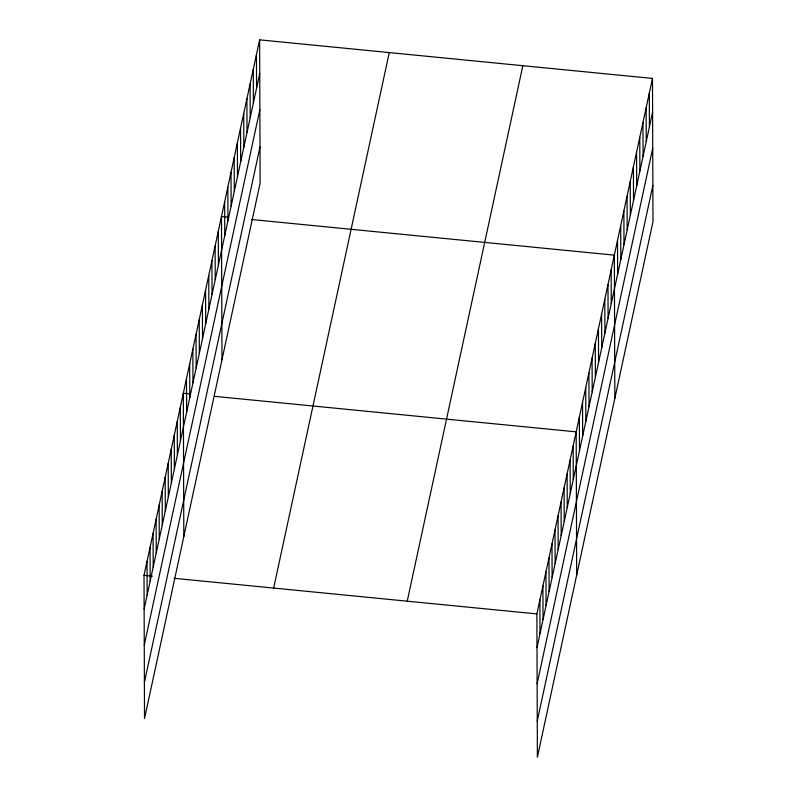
<?xml version="1.0" encoding="UTF-8"?>
<svg xmlns="http://www.w3.org/2000/svg" width="797" height="797" viewBox="0 0 797 797"><rect width="100%" height="100%" fill="white"/><g stroke="black" fill="none" stroke-linecap="round" stroke-linejoin="round"><path stroke-width="1.2" d="M259.623 39.85L260.121 183.081L144.516 718.565L144.018 575.344L259.623 39.85L652.484 78.435L652.982 221.656L537.377 757.15L536.879 613.919L652.484 78.435M144.137 608.998L259.742 73.503M144.257 645.152L259.872 109.667M144.387 682.411L260.001 146.917M273.66 588.076L389.265 52.582M407.237 601.187L522.842 65.703M536.999 647.582L652.604 112.088M537.118 683.736L652.733 148.252M537.248 720.996L652.863 185.502M228.679 217.272L221.476 216.565L221.974 359.786M251.483 219.514L614.338 255.14L614.836 398.37M190.523 393.977L183.32 393.27L183.818 536.501M214.532 396.338L576.181 431.854L576.679 575.085M144.018 575.344L152.416 576.161M174.025 578.283L536.879 613.919M649.306 93.159L649.425 126.813M646.128 107.884L646.247 141.537M642.95 122.608L643.069 156.272M639.772 137.333L639.881 170.996M636.584 152.058L636.703 185.721M633.406 166.792L633.525 200.445M630.228 181.517L630.347 215.17M627.05 196.241L627.169 229.895M623.872 210.966L623.991 244.619M620.694 225.69L620.813 259.354M617.516 240.415L617.635 274.078M611.16 269.874L611.269 303.527M607.972 284.599L608.091 318.252M604.793 299.323L604.913 332.977M601.615 314.048L601.735 347.701M598.437 328.772L598.557 362.436M595.259 343.497L595.379 377.16M592.081 358.222L592.201 391.885M588.903 372.956L589.013 406.609M585.725 387.681L585.835 421.334M582.537 402.405L582.657 436.059M579.359 417.13L579.479 450.783M573.163 445.862L573.282 479.515M570.134 459.869L570.253 493.522M567.115 473.876L567.235 507.53M564.087 487.874L564.206 521.537M561.068 501.881L561.188 535.534M558.039 515.888L558.159 549.541M555.021 529.895L555.14 563.549M551.992 543.893L552.112 577.556M548.974 557.9L549.093 591.563M545.945 571.907L546.065 605.561M542.926 585.915L543.046 619.568M539.898 599.922L540.017 633.575M256.445 54.575L256.564 88.238M253.267 69.299L253.386 102.962M250.089 84.024L250.198 117.687M246.911 98.758L247.02 132.412M243.723 113.483L243.842 147.136M240.545 128.207L240.664 161.861M237.367 142.932L237.486 176.585M234.188 157.657L234.308 191.32M231.01 172.381L231.13 206.044M227.832 187.106L227.952 220.769M224.654 201.84L224.774 235.494M218.298 231.289L218.408 264.943M215.11 246.014L215.23 279.667M211.932 260.739L212.052 294.402M208.754 275.463L208.874 309.126M205.576 290.188L205.696 323.851M202.398 304.922L202.518 338.576M199.22 319.647L199.34 353.3M196.042 334.371L196.152 368.025M192.864 349.096L192.974 382.749M189.676 363.821L189.796 397.474M186.498 378.545L186.618 412.208M180.301 407.277L180.411 440.94M177.273 421.284L177.392 454.938M174.254 435.292L174.374 468.945M171.225 449.299L171.345 482.952M168.207 463.296L168.326 496.959M165.178 477.303L165.298 510.957M162.16 491.311L162.279 524.964M159.131 505.318L159.251 538.971M156.112 519.315L156.232 552.979M153.084 533.323L153.203 566.986M150.065 547.33L150.185 580.983M147.037 561.337L147.156 594.99"/></g></svg>
